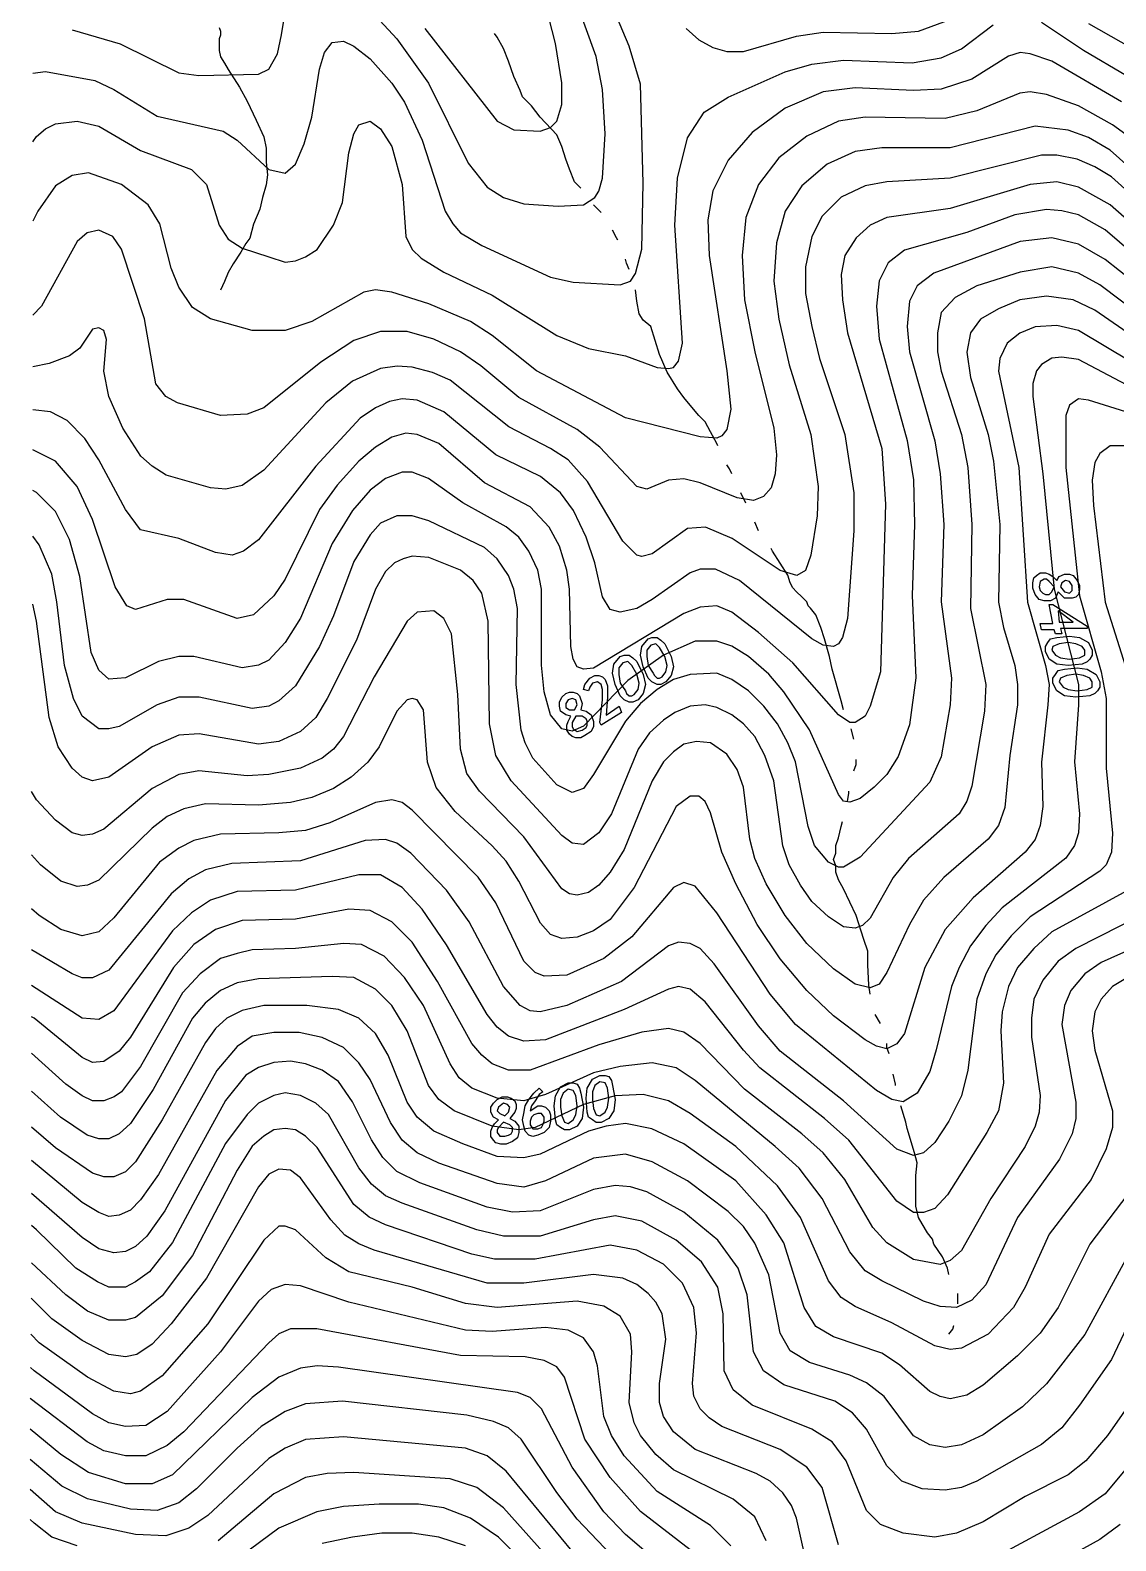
# Model space of a CAD drawing. Extents: x -4.4 to 64.9, y -5.9 to 77.3.
# Drawn here: x 0.02 to 4.53, y 8.96 to 15.24 of the extents above; entities that cross this region are included whole.
import ezdxf

# ---------------------------------------------------------------- set-up
doc = ezdxf.new("R2010")
doc.units = 0
for name, color, linetype in [('7800-8000', 7, 'CONTINUOUS'), ('8000-8200', 7, 'CONTINUOUS'), ('8200-8400', 7, 'CONTINUOUS'), ('8400-8600', 7, 'CONTINUOUS'), ('8600-8800', 7, 'CONTINUOUS'), ('8800-9000', 7, 'CONTINUOUS'), ('9000-9200', 7, 'CONTINUOUS'), ('Elevations', 7, 'CONTINUOUS'), ('roads', 7, 'CONTINUOUS'), ('topo', 7, 'CONTINUOUS'), ('water', 7, 'CONTINUOUS')]:
    doc.layers.add(name, color=color, linetype=linetype)

msp = doc.modelspace()

# ---------------------------------------------------------------- linework, layer by layer
at = {"layer": '7800-8000', "color": 2}
for points in [[(1.655655, 15.247798), (1.956184, 14.862908), (2.024735, 14.826007), (2.135455, 14.820741), (2.177635, 14.836564), (2.203988, 14.862916), (2.225075, 14.931464), (2.225075, 15.021095), (2.198722, 15.184546), (2.056363, 15.743415)], [(0.026409, 15.061983), (0.07918, 15.068201), (0.284809, 15.031302), (0.363887, 14.994382), (0.543158, 14.88367), (0.81737, 14.8204), (0.875369, 14.783491), (1.007179, 14.662222), (1.07572, 14.6464), (1.117899, 14.683309), (1.154809, 14.767669), (1.18644, 14.878389), (1.218079, 15.07875), (1.239166, 15.14728), (1.270797, 15.189467), (1.318247, 15.194733), (1.360427, 15.173645), (1.428965, 15.120925), (1.518595, 15.020745), (1.571326, 14.941656), (1.645137, 14.783486), (1.740046, 14.488226), (1.771677, 14.435506), (1.803316, 14.398596), (1.892946, 14.345875), (2.177656, 14.214055), (2.272565, 14.192967), (2.467645, 14.18241), (2.509867, 14.198232), (2.530928, 14.229863), (2.55728, 14.330043), (2.562546, 14.604212), (2.551989, 15.015462), (2.504589, 15.173632), (2.309458, 15.637603)], [(0.1899, 15.241834), (0.39025, 15.183845), (0.632781, 15.062573), (0.71714, 15.052043), (0.964991, 15.057308), (1.007171, 15.078395), (1.044081, 15.141665), (1.059903, 15.220754), (1.096804, 15.452744)], [(1.45006, 15.299841), (1.53969, 15.20493), (1.6715, 15.020391), (1.834952, 14.68823), (1.914031, 14.588051), (1.982571, 14.545871), (2.066931, 14.519519), (2.20929, 14.508988), (2.314742, 14.514253), (2.362193, 14.545884), (2.378015, 14.572263), (2.393837, 14.624984), (2.404367, 14.809523), (2.393837, 14.994054), (2.367458, 15.131143), (2.235648, 15.494945)], [(0.026422, 14.776945), (0.04227, 14.799144), (0.079182, 14.830772), (0.121362, 14.851859), (0.210992, 14.862416), (0.30062, 14.841329), (0.47461, 14.741147), (0.685562, 14.662058), (0.748822, 14.598788), (0.80155, 14.430079), (0.838462, 14.372077), (0.896451, 14.335168), (1.007182, 14.298258), (1.075722, 14.277171), (1.117902, 14.282436), (1.160082, 14.298258), (1.207532, 14.329897), (1.27607, 14.430079), (1.312982, 14.524977), (1.339335, 14.730609), (1.360422, 14.809687), (1.381509, 14.846597), (1.428957, 14.862419), (1.471139, 14.830777), (1.518587, 14.756969), (1.560767, 14.598788), (1.576589, 14.382618), (1.602942, 14.329897), (1.639854, 14.292988), (1.734752, 14.234999), (1.935113, 14.140088), (2.204003, 13.971368), (2.335814, 13.918647), (2.488764, 13.887008), (2.620574, 13.839558), (2.668022, 13.834293), (2.689109, 13.839558), (2.710196, 13.865911), (2.726018, 13.939729), (2.694377, 14.430071), (2.704934, 14.625151), (2.747114, 14.79387), (2.815651, 14.89932), (2.915833, 14.962579), (3.153093, 15.068029), (3.263813, 15.099671), (3.395623, 15.115493), (3.680333, 15.104936), (3.801603, 15.126023), (3.885962, 15.162932), (4.017772, 15.263112)], [(2.741827, 15.247451), (2.794548, 15.200001), (2.852547, 15.16837), (2.910536, 15.152548), (2.979087, 15.152548), (3.200527, 15.215817), (3.311248, 15.231639), (3.595958, 15.226374), (3.706686, 15.236905), (3.838496, 15.284366)], [(4.218123, 15.273655), (4.392113, 15.157654), (4.571424, 15.052204)], [(4.413237, 15.268559), (4.682128, 15.115659)]]:
    msp.add_lwpolyline(points, dxfattribs=at)
at = {"layer": '8000-8200', "color": 2}
for points in [[(4.613564, 14.773458), (4.513385, 14.847269), (4.371026, 14.926361), (4.239215, 14.973808), (4.170675, 14.984365), (4.128495, 14.9791), (3.949185, 14.905281), (3.817374, 14.87365), (3.485216, 14.878915), (3.374496, 14.863093), (3.242686, 14.799824), (3.126685, 14.710193), (3.042325, 14.599473), (2.989604, 14.462395), (2.973782, 14.304214), (2.984339, 14.119686), (3.026516, 13.903505), (3.105598, 13.587164), (3.116154, 13.476444), (3.110889, 13.397355), (3.095067, 13.339366), (3.063428, 13.302454), (3.021259, 13.286632), (2.952708, 13.297189), (2.799808, 13.360451), (2.731268, 13.376273), (2.667998, 13.371007), (2.578368, 13.334098), (2.536188, 13.344655), (2.383288, 13.508096), (2.28839, 13.581915), (2.045809, 13.713725), (1.887639, 13.845535), (1.803279, 13.903526), (1.692548, 13.956255), (1.581828, 13.987897), (1.471108, 13.987897), (1.360387, 13.950985), (1.223309, 13.861357), (0.98605, 13.671545), (0.917499, 13.645166), (0.806779, 13.639901), (0.627518, 13.69263), (0.580068, 13.718982), (0.537888, 13.771714), (0.490437, 14.040602), (0.395529, 14.330582), (0.358619, 14.383314), (0.300578, 14.409666), (0.253127, 14.399136), (0.210947, 14.362224), (0.063318, 14.093325), (0.026477, 14.056485)], [(4.787845, 14.488277), (4.503135, 14.741356), (4.413504, 14.794077), (4.329145, 14.825716), (4.192064, 14.841538), (3.838766, 14.75191), (3.554045, 14.75191), (3.443325, 14.736088), (3.327334, 14.683359), (3.221885, 14.593729), (3.153344, 14.488279), (3.116435, 14.356469), (3.105905, 14.198299), (3.126992, 14.040117), (3.169172, 13.850308), (3.258802, 13.56033), (3.290433, 13.344157), (3.285168, 13.222888), (3.258815, 13.05945), (3.237728, 12.996177), (3.200819, 12.97509), (3.132278, 12.996177), (2.931928, 13.127988), (2.821208, 13.175438), (2.747389, 13.170173), (2.599759, 13.064723), (2.557579, 13.054193), (2.536492, 13.059458), (2.478501, 13.117447), (2.330871, 13.365258), (2.251742, 13.454886), (2.177921, 13.502336), (2.003931, 13.591966), (1.761401, 13.787057), (1.687592, 13.818688), (1.60323, 13.839775), (1.53996, 13.84504), (1.471422, 13.834483), (1.355421, 13.781762), (1.244701, 13.692132), (0.986351, 13.412692), (0.896721, 13.349423), (0.828181, 13.333601), (0.764911, 13.338866), (0.580372, 13.391595), (0.52237, 13.428496), (0.474922, 13.470687), (0.401111, 13.586675), (0.343072, 13.718485), (0.321985, 13.823934), (0.332516, 13.955744), (0.321985, 13.992646), (0.300898, 14.003203), (0.274519, 13.997938), (0.221798, 13.918848), (0.179618, 13.88722), (0.095258, 13.855579), (0.02679, 13.8419)], [(4.771843, 14.393683), (4.508223, 14.630943), (4.439682, 14.673123), (4.365864, 14.704761), (4.281504, 14.720583), (4.218234, 14.720583), (3.838573, 14.625683), (3.574953, 14.609861), (3.485325, 14.594039), (3.385143, 14.54658), (3.306054, 14.467499), (3.263874, 14.383139), (3.237522, 14.2566), (3.237522, 14.145879), (3.263874, 14.008788), (3.295513, 13.876978), (3.400963, 13.560629), (3.437864, 13.318099), (3.437864, 13.159928), (3.411512, 12.796129), (3.390424, 12.717039), (3.374629, 12.690687), (3.353541, 12.68013), (3.311361, 12.685395), (3.263903, 12.711748), (2.963373, 12.954278), (2.863202, 13.001728), (2.799932, 13.001728), (2.757753, 12.985906), (2.599574, 12.875189), (2.536312, 12.838277), (2.467761, 12.822455), (2.425581, 12.832985), (2.393953, 12.885714), (2.362322, 13.028065), (2.325413, 13.133515), (2.272684, 13.244235), (2.219913, 13.318054), (2.135564, 13.386594), (1.951022, 13.476224), (1.734852, 13.655495), (1.624132, 13.702943), (1.560862, 13.708208), (1.508133, 13.697651), (1.450142, 13.671299), (1.386872, 13.629119), (1.202333, 13.428769), (0.965073, 13.122968), (0.901804, 13.075507), (0.854353, 13.059685), (0.785813, 13.070216), (0.632913, 13.128215), (0.474732, 13.165125), (0.411462, 13.249474), (0.300702, 13.455105), (0.242703, 13.544735), (0.168892, 13.618546), (0.100344, 13.655456), (0.026464, 13.662494)], [(4.72435, 14.319909), (4.502899, 14.514989), (4.371089, 14.5888), (4.281459, 14.609887), (4.170739, 14.599357), (3.83853, 14.499177), (3.57491, 14.462276), (3.50637, 14.430637), (3.448368, 14.377916), (3.40092, 14.304098), (3.385098, 14.225006), (3.390363, 14.119567), (3.411451, 13.982475), (3.553812, 13.502688), (3.569634, 13.270696), (3.548521, 12.574736), (3.506351, 12.432377), (3.485264, 12.390197), (3.443084, 12.363844), (3.421997, 12.363844), (3.374547, 12.395475), (3.184734, 12.611645), (3.042375, 12.738185), (2.931655, 12.822555), (2.868385, 12.848908), (2.799845, 12.843643), (2.731305, 12.817264), (2.356956, 12.590553), (2.314777, 12.585287), (2.288424, 12.595818), (2.272602, 12.627459), (2.262019, 12.680178), (2.256753, 12.917437), (2.246249, 12.996529), (2.214568, 13.096698), (2.172388, 13.17579), (2.09331, 13.26015), (1.9035, 13.360329), (1.713688, 13.52377), (1.624058, 13.560679), (1.57661, 13.565944), (1.518608, 13.550122), (1.450068, 13.507942), (1.38153, 13.449954), (1.291889, 13.349775), (1.218079, 13.249593), (1.07572, 12.959615), (1.028269, 12.891074), (0.943909, 12.811982), (0.875369, 12.79616), (0.653929, 12.87525), (0.585388, 12.87525), (0.453578, 12.83307), (0.416669, 12.848892), (0.369168, 12.927971), (0.27427, 13.20741), (0.211, 13.344501), (0.12137, 13.449951), (0.026459, 13.497401), (0.026459, 13.497401)]]:
    msp.add_lwpolyline(points, dxfattribs=at)
at = {"layer": '8200-8400', "color": 2}
for points in [[(4.661125, 14.146014), (4.481868, 14.288365), (4.371147, 14.351635), (4.260427, 14.377988), (4.128617, 14.362166), (3.770046, 14.230358), (3.701508, 14.177627), (3.669867, 14.114357), (3.659336, 14.008907), (3.669867, 13.903458), (3.775316, 13.534388), (3.796404, 13.397307), (3.812226, 13.186408), (3.801669, 12.864788), (3.843849, 12.548436), (3.838583, 12.437716), (3.801674, 12.221546), (3.754224, 12.116097), (3.464243, 11.805026), (3.395695, 11.762846), (3.374607, 11.762846), (3.332428, 11.783933), (3.274436, 11.852474), (3.248084, 11.931563), (3.195355, 12.200454), (3.163724, 12.279543), (3.121544, 12.358635), (3.063545, 12.432443), (3.000275, 12.495715), (2.931735, 12.543163), (2.868465, 12.569516), (2.757745, 12.56425), (2.689204, 12.543163), (2.620656, 12.500983), (2.552116, 12.442984), (2.488846, 12.369163), (2.357036, 12.147725), (2.314853, 12.089723), (2.267406, 12.073927), (2.204093, 12.105556), (2.103914, 12.216276), (2.072286, 12.279546), (2.056464, 12.332277), (2.035377, 12.522076), (2.040642, 12.838428), (2.02482, 12.917517), (2.003732, 12.975516), (1.956282, 13.044056), (1.903561, 13.091507), (1.671572, 13.202227), (1.603032, 13.223314), (1.539762, 13.223314), (1.471213, 13.191683), (1.429031, 13.144225), (1.360493, 13.033505), (1.276131, 12.806794), (1.218142, 12.680254), (1.117963, 12.516805), (1.049423, 12.453533), (1.007243, 12.432446), (0.938702, 12.421889), (0.717251, 12.469339), (0.632892, 12.469339), (0.543262, 12.437708), (0.385051, 12.348067), (0.342871, 12.337537), (0.300692, 12.337537), (0.232143, 12.390255), (0.195242, 12.464077), (0.158332, 12.601157), (0.126691, 12.864785), (0.105604, 12.980776), (0.052875, 13.102037), (0.026549, 13.138238)], [(4.634776, 14.051082), (4.460786, 14.182892), (4.371155, 14.230353), (4.260435, 14.256705), (4.128614, 14.235618), (3.949314, 14.177616), (3.859684, 14.130166), (3.801685, 14.066896), (3.785863, 13.982536), (3.785863, 13.903447), (3.801685, 13.824366), (3.886044, 13.560737), (3.912397, 13.423657), (3.928219, 13.186397), (3.922954, 12.838417), (3.986224, 12.522068), (3.980958, 12.411348), (3.928227, 12.100267), (3.90714, 12.037007), (3.875511, 11.984276), (3.664609, 11.799748), (3.601339, 11.720658), (3.506441, 11.551936), (3.4748, 11.520308), (3.443161, 11.509751), (3.395711, 11.515016), (3.332441, 11.557196), (3.2639, 11.620476), (3.21645, 11.689017), (3.169, 11.773366), (3.142647, 11.852455), (3.105738, 12.121356), (3.068828, 12.226806), (3.026649, 12.305887), (2.979198, 12.358616), (2.931748, 12.395515), (2.868478, 12.427157), (2.821028, 12.437687), (2.757758, 12.432422), (2.694488, 12.406069), (2.647027, 12.374438), (2.589038, 12.32171), (2.541577, 12.253169), (2.430857, 11.984268), (2.378139, 11.905189), (2.314867, 11.857728), (2.267419, 11.862994), (2.225199, 11.894635), (2.014297, 12.121343), (1.951027, 12.226793), (1.924675, 12.358603), (1.919383, 12.785675), (1.893031, 12.901663), (1.856132, 12.954394), (1.8034, 12.996574), (1.67159, 13.049303), (1.60305, 13.054568), (1.566141, 13.044011), (1.529231, 13.028189), (1.49233, 12.991291), (1.45015, 12.917469), (1.371061, 12.70657), (1.249792, 12.46404), (1.202341, 12.38495), (1.139071, 12.326962), (1.049441, 12.284782), (0.965081, 12.274225), (0.717281, 12.316405), (0.632921, 12.311139), (0.522201, 12.263692), (0.34289, 12.137149), (0.27435, 12.121327), (0.23217, 12.137149), (0.18999, 12.174061), (0.131991, 12.263692), (0.095081, 12.384961), (0.04236, 12.785662), (0.026512, 12.85534)], [(4.613638, 13.956123), (4.439648, 14.077392), (4.350018, 14.119574), (4.239298, 14.135397), (4.128567, 14.119574), (4.038897, 14.082662), (3.965086, 14.040483), (3.922906, 13.982483), (3.907084, 13.903394), (3.922906, 13.797952), (3.996717, 13.560692), (4.017804, 13.449972), (4.044157, 13.186344), (4.038892, 12.864732), (4.059979, 12.759283), (4.107479, 12.601104), (4.11801, 12.522012), (4.11801, 12.437653), (4.086331, 12.226764), (4.065244, 12.010594), (4.038865, 11.936773), (3.996685, 11.878784), (3.812154, 11.720603), (3.727794, 11.625705), (3.669795, 11.525523), (3.574894, 11.325172), (3.543255, 11.277725), (3.506357, 11.261903), (3.443076, 11.277725), (3.353446, 11.340984), (3.242726, 11.446434), (3.153096, 11.562432), (3.074006, 11.694242), (3.026556, 11.799695), (3.005469, 11.878784), (2.979116, 12.094954), (2.952764, 12.168765), (2.910584, 12.232034), (2.842044, 12.279482), (2.784044, 12.284747), (2.731313, 12.274217), (2.689133, 12.242575), (2.646953, 12.200395), (2.599505, 12.121317), (2.483515, 11.836596), (2.425513, 11.741695), (2.378065, 11.688966), (2.335885, 11.657336), (2.288435, 11.646779), (2.256753, 11.652044), (2.225125, 11.673131), (2.066944, 11.889301), (1.882405, 12.079113), (1.829684, 12.152921), (1.803332, 12.253103), (1.792775, 12.479811), (1.766422, 12.732893), (1.734791, 12.796163), (1.692611, 12.827791), (1.624061, 12.822526), (1.581891, 12.785614), (1.444803, 12.553635), (1.318263, 12.305824), (1.276081, 12.253106), (1.228633, 12.216194), (1.139003, 12.174014), (1.007192, 12.147661), (0.917562, 12.142396), (0.717201, 12.163483), (0.632852, 12.147661), (0.522121, 12.08967), (0.321731, 11.92095), (0.274273, 11.899863), (0.232093, 11.894598), (0.18991, 11.905128), (0.121373, 11.957857), (0.042291, 12.042209), (0.021231, 12.077319)], [(4.592564, 13.860807), (4.371124, 13.992606), (4.281483, 14.013694), (4.191852, 14.008428), (4.128583, 13.982076), (4.075814, 13.939896), (4.044183, 13.876626), (4.038918, 13.823895), (4.123317, 13.423196), (4.160229, 12.864317), (4.234038, 12.600686), (4.24986, 12.521605), (4.244594, 12.437245), (4.218242, 12.199975), (4.223507, 12.015446), (4.21295, 11.936365), (4.191863, 11.878366), (4.149643, 11.825645), (3.933474, 11.635835), (3.817483, 11.504015), (3.733123, 11.345847), (3.648763, 11.071675), (3.617125, 11.029495), (3.574945, 11.008408), (3.532762, 11.018965), (3.485314, 11.045317), (3.353504, 11.145496), (3.242784, 11.250946), (3.132064, 11.382756), (3.037153, 11.525105), (2.947525, 11.693827), (2.889523, 11.825645), (2.842073, 11.989086), (2.820985, 12.036536), (2.794633, 12.057624), (2.757721, 12.057624), (2.699721, 12.015444), (2.525731, 11.678002), (2.42556, 11.546195), (2.357023, 11.498744), (2.288472, 11.472392), (2.225162, 11.467127), (2.177712, 11.482949), (2.135532, 11.530399), (2.045902, 11.704389), (1.99317, 11.788749), (1.935181, 11.852019), (1.782271, 11.99437), (1.703192, 12.094549), (1.66628, 12.199999), (1.650458, 12.416168), (1.624106, 12.458348), (1.603018, 12.463614), (1.581931, 12.458348), (1.539751, 12.410898), (1.465943, 12.263268), (1.418482, 12.199999), (1.349942, 12.136729), (1.276131, 12.089278), (1.186503, 12.052369), (1.096873, 12.031282), (0.965052, 12.020751), (0.743612, 12.026017), (0.653982, 12.004929), (0.585441, 11.97329), (0.522172, 11.92584), (0.300681, 11.70967), (0.253233, 11.688583), (0.211053, 11.683318), (0.142513, 11.704405), (0.058153, 11.772945), (0.021281, 11.814075)]]:
    msp.add_lwpolyline(points, dxfattribs=at)
at = {"layer": '8400-8600', "color": 2}
for points in [[(4.634733, 13.63444), (4.413293, 13.70298), (4.371113, 13.708245), (4.334204, 13.681866), (4.318381, 13.639686), (4.318381, 13.423517), (4.376373, 12.891008), (4.466011, 12.574657), (4.487098, 12.463936), (4.487098, 12.173948), (4.513477, 11.905057), (4.508212, 11.825968), (4.487125, 11.773247), (4.460746, 11.746868), (4.170765, 11.557058), (4.091636, 11.47798), (4.028366, 11.398888), (3.986184, 11.319799), (3.949274, 11.21436), (3.912376, 10.9191), (3.885997, 10.813648), (3.833279, 10.708198), (3.775277, 10.618568), (3.727826, 10.576388), (3.685646, 10.565831), (3.617106, 10.59221), (3.395668, 10.792558), (3.132037, 10.99819), (3.042407, 11.103639), (2.857868, 11.361989), (2.799877, 11.425248), (2.757697, 11.446336), (2.710247, 11.451627), (2.668067, 11.435805), (2.472987, 11.288176), (2.246268, 11.188004), (2.135498, 11.161625), (2.093328, 11.166891), (2.051146, 11.187978), (1.982597, 11.26707), (1.840246, 11.535969), (1.745338, 11.667768), (1.597716, 11.820679), (1.539717, 11.862859), (1.492266, 11.878681), (1.407907, 11.873415), (1.139008, 11.789056), (0.854298, 11.778525), (0.743578, 11.752173), (0.675037, 11.715263), (0.601218, 11.651994), (0.342826, 11.335652), (0.274286, 11.304014), (0.232106, 11.304014), (0.189926, 11.319836), (0.021278, 11.419046)], [(4.924674, 13.513144), (4.502873, 13.513144), (4.460693, 13.481516), (4.439606, 13.444604), (4.429075, 13.370796), (4.43434, 13.265343), (4.481791, 12.864635), (4.581973, 12.548286)], [(4.587233, 11.673065), (4.260342, 11.493794), (4.186534, 11.425254), (4.117983, 11.346175), (4.081034, 11.267086), (4.054682, 11.161633), (4.049417, 11.082544), (4.059947, 10.866374), (4.03886, 10.750384), (3.991409, 10.660756), (3.827968, 10.402404), (3.77524, 10.344404), (3.727789, 10.328582), (3.685609, 10.328582), (3.617069, 10.376033), (3.416719, 10.629112), (3.316539, 10.718742), (3.047638, 10.929641), (2.979098, 11.003463), (2.82093, 11.203813), (2.757657, 11.256531), (2.71021, 11.267088), (2.66803, 11.256531), (2.483488, 11.172182), (2.156558, 11.045643), (2.066918, 11.040377), (2.003648, 11.061465), (1.956197, 11.098364), (1.914017, 11.151095), (1.745298, 11.441076), (1.645129, 11.588705), (1.56077, 11.678336), (1.471139, 11.731064), (1.381499, 11.731064), (1.117878, 11.667795), (0.875348, 11.662529), (0.764628, 11.62562), (0.685539, 11.572899), (0.606449, 11.49908), (0.363919, 11.16692), (0.300609, 11.13001), (0.232069, 11.135276), (0.021069, 11.271986)], [(4.734891, 11.615272), (4.36054, 11.425463), (4.286732, 11.372734), (4.22346, 11.293642), (4.18655, 11.214563), (4.17602, 11.135474), (4.17602, 11.056393), (4.212919, 10.813852), (4.207653, 10.745314), (4.191831, 10.687312), (4.149601, 10.602952), (4.00725, 10.386783), (3.885981, 10.170613), (3.83853, 10.128433), (3.796351, 10.112637), (3.68563, 10.133724), (3.5749, 10.202265), (3.516911, 10.265535), (3.40091, 10.465882), (3.311279, 10.576603), (3.221652, 10.655694), (2.984392, 10.840233), (2.799861, 11.030043), (2.73131, 11.077483), (2.66804, 11.093305), (2.55732, 11.077483), (2.37806, 11.024764), (2.093302, 10.919315), (2.003672, 10.919315), (1.935131, 10.945694), (1.892951, 10.982595), (1.850771, 11.030053), (1.70841, 11.288403), (1.60296, 11.451844), (1.518611, 11.536204), (1.42897, 11.583654), (1.33934, 11.58892), (1.117899, 11.54674), (0.896462, 11.541474), (0.785731, 11.504573), (0.696101, 11.441303), (0.611741, 11.346395), (0.43248, 11.056414), (0.38498, 10.998415), (0.32171, 10.956235), (0.27426, 10.950969), (0.23208, 10.972057), (0.031729, 11.135506), (0.02112, 11.140956)], [(4.771848, 11.504435), (4.466051, 11.367347), (4.39751, 11.319897), (4.339508, 11.251356), (4.313156, 11.188086), (4.302626, 11.108997), (4.360614, 10.787378), (4.360614, 10.718837), (4.344819, 10.655567), (4.29209, 10.550118), (4.118097, 10.307587), (3.986247, 10.028148), (3.928248, 9.964878), (3.864978, 9.933247), (3.796438, 9.938512), (3.727898, 9.9596), (3.5539, 10.043959), (3.485359, 10.086139), (3.42209, 10.165228), (3.306099, 10.386669), (3.211188, 10.513208), (3.111019, 10.602839), (2.778848, 10.877008), (2.699769, 10.929729), (2.59959, 10.950816), (2.467777, 10.934994), (2.35706, 10.908641), (2.156659, 10.819011), (2.067029, 10.792659), (1.956308, 10.803189), (1.850859, 10.845369), (1.79813, 10.887549), (1.761229, 10.945548), (1.650508, 11.188078), (1.571419, 11.30408), (1.487059, 11.39371), (1.392159, 11.441158), (1.31834, 11.446423), (1.117989, 11.425336), (0.938718, 11.42007), (0.875459, 11.404248), (0.806908, 11.383161), (0.722548, 11.319891), (0.648738, 11.240802), (0.474748, 10.935002), (0.395658, 10.829552), (0.364027, 10.808465), (0.3218, 10.792643), (0.27435, 10.792643), (0.23217, 10.81373), (0.163629, 10.86118), (0.021178, 10.990691)]]:
    msp.add_lwpolyline(points, dxfattribs=at)
at = {"layer": '8600-8800', "color": 2}
for points in [[(4.603068, 10.439395), (4.418529, 10.196865), (4.286719, 9.933244), (4.212897, 9.827795), (4.117997, 9.732886), (3.975598, 9.611625), (3.907058, 9.569445), (3.838517, 9.553623), (3.796337, 9.56418), (3.754158, 9.585267), (3.627618, 9.695987), (3.553799, 9.743438), (3.353449, 9.811978), (3.279638, 9.854158), (3.232177, 9.933247), (3.147828, 10.202138), (3.074009, 10.318136), (2.947469, 10.460488), (2.731297, 10.613398), (2.599489, 10.676657), (2.488769, 10.697745), (2.409677, 10.687214), (2.335869, 10.666127), (2.135468, 10.571218), (2.066928, 10.555396), (1.956208, 10.560661), (1.813849, 10.613393), (1.692588, 10.666111), (1.624037, 10.724113), (1.581857, 10.787372), (1.502778, 10.982463), (1.450047, 11.072093), (1.381509, 11.135363), (1.297149, 11.172272), (1.165337, 11.188094), (0.986079, 11.188094), (0.896449, 11.167007), (0.833168, 11.135379), (0.785718, 11.093199), (0.743538, 11.0352), (0.564277, 10.713577), (0.453557, 10.539587), (0.411377, 10.497407), (0.363927, 10.47632), (0.321699, 10.47632), (0.274249, 10.492142), (0.121349, 10.597595), (0.021228, 10.682473)], [(4.582023, 10.159233), (4.397484, 9.821802), (4.239313, 9.616173), (4.139095, 9.521272), (3.975643, 9.405271), (3.886013, 9.363091), (3.817475, 9.352561), (3.754202, 9.363091), (3.685662, 9.400003), (3.564393, 9.563452), (3.490585, 9.621444), (3.422045, 9.653082), (3.253322, 9.705803), (3.174233, 9.753251), (3.132053, 9.827072), (3.084603, 10.069603), (3.026604, 10.201413), (2.979153, 10.269953), (2.915883, 10.333223), (2.747164, 10.459763), (2.599534, 10.538852), (2.488814, 10.570483), (2.357004, 10.554661), (2.156603, 10.459752), (2.066973, 10.433399), (1.956253, 10.449222), (1.713723, 10.533581), (1.624092, 10.575761), (1.560823, 10.628482), (1.513364, 10.702293), (1.429012, 10.881561), (1.381554, 10.950102), (1.318284, 11.013371), (1.228654, 11.055551), (1.133753, 11.076639), (1.028304, 11.076639), (0.938673, 11.060817), (0.875404, 11.018637), (0.791044, 10.918457), (0.548513, 10.486118), (0.474695, 10.380676), (0.432515, 10.338488), (0.385025, 10.317401), (0.342845, 10.312136), (0.300662, 10.327958), (0.232114, 10.370138), (0.021143, 10.545027)], [(4.624126, 9.960682), (4.508138, 9.718151), (4.376328, 9.528342), (4.302506, 9.433441), (4.218147, 9.36489), (3.949256, 9.21199), (3.885986, 9.185638), (3.817406, 9.175107), (3.722497, 9.180373), (3.638138, 9.212001), (3.574868, 9.275281), (3.490508, 9.428171), (3.432517, 9.496722), (3.358695, 9.544172), (3.147796, 9.612712), (3.063436, 9.670712), (3.021256, 9.749801), (2.994904, 9.98705), (2.957995, 10.097781), (2.873645, 10.213772), (2.731284, 10.329773), (2.578384, 10.414122), (2.509846, 10.435209), (2.446576, 10.440474), (2.356946, 10.424652), (2.135495, 10.335022), (2.019504, 10.329757), (1.914055, 10.350844), (1.634575, 10.451013), (1.539664, 10.498474), (1.481665, 10.556462), (1.434214, 10.630284), (1.355135, 10.788454), (1.297136, 10.872814), (1.228596, 10.920265), (1.160056, 10.946644), (1.096775, 10.957174), (1.028235, 10.951909), (0.964976, 10.930821), (0.912244, 10.899191), (0.827884, 10.793741), (0.574805, 10.33503), (0.500994, 10.22958), (0.453544, 10.1874), (0.411364, 10.166313), (0.363914, 10.161048), (0.300644, 10.17687), (0.232096, 10.224328), (0.021135, 10.40765), (0.021135, 10.40765)], [(4.61359, 9.5758), (4.492321, 9.40181), (4.402691, 9.296361), (4.32888, 9.238361), (4.149612, 9.148731), (3.975622, 9.043281), (3.864902, 8.995831), (3.775271, 8.980009), (3.643461, 8.995831), (3.54856, 9.03274), (3.490561, 9.090732), (3.406201, 9.296361), (3.348199, 9.37545), (3.26384, 9.428171), (3.015991, 9.52835), (2.93691, 9.59162), (2.900001, 9.670701), (2.894735, 9.907971), (2.873648, 10.018692), (2.805108, 10.124141), (2.699658, 10.213761), (2.557299, 10.29285), (2.446579, 10.313937), (2.356949, 10.298115), (2.135498, 10.229564), (1.982597, 10.229564), (1.871877, 10.255943), (1.560809, 10.366664), (1.492269, 10.398292), (1.43427, 10.445742), (1.381538, 10.514293), (1.255009, 10.735734), (1.202238, 10.783184), (1.138968, 10.814823), (1.075698, 10.825353), (1.028248, 10.814823), (0.964978, 10.783184), (0.917528, 10.735734), (0.82789, 10.614462), (0.606449, 10.203212), (0.511549, 10.081953), (0.453549, 10.039774), (0.411369, 10.018686), (0.342829, 10.018686), (0.295379, 10.039774), (0.205738, 10.097762), (0.042299, 10.255943), (0.021159, 10.274491), (0.021159, 10.274491)]]:
    msp.add_lwpolyline(points, dxfattribs=at)
at = {"layer": '8800-9000', "color": 2}
for points in [[(3.253333, 8.81648), (3.200604, 9.059011), (3.179517, 9.111742), (3.142608, 9.16446), (3.089887, 9.211921), (3.031887, 9.243552), (2.778816, 9.343732), (2.689178, 9.417542), (2.647006, 9.480812), (2.631184, 9.538811), (2.631184, 9.617893), (2.657536, 9.802432), (2.641714, 9.907881), (2.615362, 9.955332), (2.583731, 9.992241), (2.536272, 10.029143), (2.478281, 10.055522), (2.357012, 10.071344), (2.067021, 10.034442), (1.914121, 10.034442), (1.444832, 10.171523), (1.381562, 10.197875), (1.323571, 10.234785), (1.265571, 10.298055), (1.139032, 10.472045), (1.096852, 10.503675), (1.049401, 10.508941), (1.007222, 10.487853), (0.965042, 10.435133), (0.748872, 10.055511), (0.601242, 9.865702), (0.52215, 9.781352), (0.458881, 9.739173), (0.41143, 9.728616), (0.342893, 9.739173), (0.232172, 9.797161), (0.105633, 9.886802), (0.019752, 9.972673), (0.019752, 9.972673)], [(3.074057, 8.964023), (3.026606, 9.064191), (2.936968, 9.138013), (2.689167, 9.259271), (2.615346, 9.322541), (2.552076, 9.401633), (2.525724, 9.454351), (2.504636, 9.538711), (2.515193, 9.749613), (2.509928, 9.823421), (2.467748, 9.897243), (2.399208, 9.939422), (2.288477, 9.96051), (1.956319, 9.934157), (1.824509, 9.949979), (1.603069, 10.01852), (1.339398, 10.081789), (1.244487, 10.139781), (1.117958, 10.255769), (1.075778, 10.271591), (1.049399, 10.271591), (0.986129, 10.2136), (0.75415, 9.865609), (0.564341, 9.649439), (0.474711, 9.58618), (0.432531, 9.575623), (0.36399, 9.58618), (0.25326, 9.644171), (0.052909, 9.78653), (0.01831, 9.822709), (0.01831, 9.822709)], [(2.926393, 8.943158), (2.841993, 9.027517), (2.620553, 9.169876), (2.483464, 9.317498), (2.430743, 9.401858), (2.399105, 9.480947), (2.372752, 9.691846), (2.35693, 9.749838), (2.31475, 9.807837), (2.25148, 9.839468), (2.15658, 9.850025), (1.935139, 9.834203), (1.824419, 9.839468), (1.339348, 9.955467), (1.139, 10.024007), (1.07573, 10.029272), (1.017728, 10.008185), (0.96496, 9.960735), (0.806789, 9.749835), (0.585349, 9.502034), (0.495711, 9.444035), (0.411348, 9.43877), (0.342811, 9.454592), (0.27427, 9.491493), (0.03174, 9.670762), (0.016923, 9.684652), (0.016923, 9.684652)], [(2.757644, 8.927423), (2.552026, 9.085593), (2.425486, 9.227953), (2.320036, 9.386123), (2.235677, 9.644473), (2.204046, 9.686653), (2.151314, 9.713005), (2.072225, 9.728827), (1.803334, 9.734093), (1.207506, 9.844821), (1.096786, 9.844821), (1.049325, 9.823733), (1.007145, 9.786821), (0.653894, 9.417751), (0.585357, 9.359752), (0.495726, 9.317572), (0.411364, 9.317572), (0.321736, 9.338659), (0.253186, 9.375569), (0.015965, 9.55606)], [(4.545124, 9.032656), (4.460764, 8.969386), (4.191874, 8.821767)]]:
    msp.add_lwpolyline(points, dxfattribs=at)
at = {"layer": '9000-9200', "color": 2}
for points in [[(2.631149, 8.69536), (2.288437, 9.053891), (2.204078, 9.164611), (2.056448, 9.386049), (2.003727, 9.433499), (1.940457, 9.459878), (1.829737, 9.486231), (1.312987, 9.54423), (1.160087, 9.533673), (1.075728, 9.502042), (0.975548, 9.438773), (0.875377, 9.349132), (0.706658, 9.180423), (0.632849, 9.122423), (0.543209, 9.090782), (0.432488, 9.096047), (0.253228, 9.138227), (0.147778, 9.190956), (0.015878, 9.302557), (0.015878, 9.302557)], [(2.267297, 8.921972), (1.993128, 9.254141), (1.914049, 9.317403), (1.824419, 9.349042), (1.318218, 9.396492), (1.160037, 9.385962), (1.075677, 9.349052), (1.007137, 9.306872), (0.754058, 9.069613), (0.674979, 9.016881), (0.580068, 8.985253), (0.453528, 8.990518), (0.232088, 9.037966), (0.121368, 9.085416), (0.015947, 9.178018), (0.015947, 9.178018)], [(2.425497, 8.60566), (1.982605, 9.101262), (1.871885, 9.185622), (1.761165, 9.222531), (1.360417, 9.248884), (1.249686, 9.243619), (1.160056, 9.227796), (1.028245, 9.159246), (0.796256, 8.964176)], [(2.093087, 8.848185), (1.961277, 8.979996), (1.845287, 9.059077), (1.734559, 9.101257), (1.629069, 9.117079), (1.465618, 9.117079), (1.317999, 9.106548), (1.207278, 9.085461), (1.049097, 9.016913), (0.764387, 8.806021)], [(0.211016, 8.943089), (0.105567, 8.979998), (0.031756, 9.037987), (0.015854, 9.053439), (0.015854, 9.053439)]]:
    msp.add_lwpolyline(points, dxfattribs=at)
at = {"layer": 'Elevations', "color": 1}
for points in [[(4.265608, 12.970215), (4.28143, 12.95434), (4.291987, 12.970215), (4.313074, 12.980798), (4.334162, 12.980798), (4.349984, 12.975507), (4.365806, 12.95434), (4.376363, 12.933173), (4.376363, 12.917298), (4.371097, 12.896132), (4.360541, 12.885548), (4.344718, 12.880257), (4.328896, 12.880257), (4.313074, 12.880257), (4.286722, 12.906715), (4.276165, 12.880257), (4.255078, 12.869673), (4.228725, 12.869673), (4.207638, 12.874965), (4.191816, 12.896132), (4.181259, 12.92259), (4.181259, 12.943757), (4.186524, 12.964923), (4.197081, 12.975507), (4.212903, 12.98609), (4.23399, 12.98609), (4.249812, 12.980798)], [(4.223428, 12.901661), (4.233959, 12.89637), (4.249781, 12.89637), (4.260338, 12.906953), (4.270868, 12.92812), (4.249781, 12.949286), (4.239224, 12.95987), (4.228693, 12.95987), (4.212871, 12.949286), (4.207606, 12.92812), (4.212871, 12.912245)], [(4.313058, 12.906927), (4.334145, 12.901635), (4.344676, 12.912218), (4.344676, 12.933385), (4.334145, 12.94926), (4.318323, 12.954552), (4.302501, 12.943968), (4.297236, 12.928093)], [(4.265608, 12.854195), (4.407959, 12.764581), (4.407959, 12.753998), (4.297239, 12.753998), (4.302504, 12.732831), (4.276152, 12.732831), (4.270886, 12.748706), (4.218158, 12.748706), (4.212892, 12.775164), (4.265621, 12.775164), (4.249799, 12.854222)], [(4.286698, 12.827843), (4.291963, 12.780403), (4.349962, 12.780403)], [(2.652197, 12.690762), (2.67855, 12.638031), (2.689106, 12.595856), (2.67855, 12.558947), (2.657462, 12.532488), (2.636375, 12.521905), (2.620553, 12.521905), (2.599466, 12.532488), (2.583643, 12.548363), (2.562556, 12.59583), (2.551999, 12.643269), (2.557265, 12.680179), (2.583617, 12.711823), (2.599439, 12.717115), (2.620526, 12.717115), (2.636348, 12.706531)], [(2.610017, 12.558947), (2.620548, 12.548363), (2.631104, 12.548363), (2.641635, 12.553655), (2.657457, 12.574822), (2.662722, 12.60128), (2.652192, 12.638189), (2.631104, 12.675099), (2.615282, 12.690974), (2.594195, 12.685682), (2.578373, 12.664515), (2.578373, 12.638057), (2.583638, 12.601148), (2.604726, 12.56953)], [(4.413237, 12.696027), (4.429059, 12.664383), (4.429059, 12.643216), (4.418529, 12.627341), (4.407972, 12.616758), (4.386885, 12.606175), (4.328892, 12.600883), (4.281443, 12.606175), (4.249803, 12.627341), (4.233981, 12.658986), (4.233981, 12.680152), (4.244538, 12.696027), (4.255069, 12.711902), (4.281448, 12.717194), (4.334168, 12.722486), (4.376349, 12.717194)], [(4.297239, 12.632765), (4.334148, 12.627474), (4.376328, 12.632765), (4.397415, 12.643349), (4.397415, 12.664515), (4.386858, 12.68039), (4.360506, 12.690974), (4.328875, 12.696265), (4.291965, 12.690974), (4.265612, 12.68039), (4.260347, 12.664515), (4.276169, 12.643349)], [(2.536198, 12.616943), (2.562577, 12.564212), (2.573108, 12.522037), (2.562577, 12.485128), (2.54149, 12.45867), (2.520403, 12.448086), (2.504581, 12.448086), (2.483493, 12.45867), (2.467671, 12.474545), (2.446584, 12.522011), (2.436054, 12.569451), (2.441319, 12.60636), (2.467671, 12.638004), (2.483493, 12.643296), (2.504581, 12.643296), (2.520403, 12.632713)], [(2.494019, 12.485128), (2.504575, 12.474545), (2.515106, 12.474545), (2.525663, 12.479836), (2.541485, 12.501003), (2.54675, 12.527461), (2.536193, 12.564371), (2.515106, 12.60128), (2.499284, 12.617155), (2.478196, 12.611863), (2.462374, 12.590697), (2.462374, 12.564238), (2.46764, 12.527329), (2.488727, 12.495685)], [(2.404388, 12.543125), (2.414945, 12.516666), (2.414945, 12.4955), (2.414945, 12.469041), (2.40968, 12.395249), (2.462398, 12.432158), (2.472955, 12.4057), (2.388595, 12.352969), (2.38333, 12.363552), (2.393861, 12.458458), (2.393861, 12.484916), (2.393861, 12.500791), (2.388595, 12.521958), (2.372773, 12.532541), (2.351686, 12.52725), (2.341156, 12.511375), (2.33589, 12.4955), (2.314803, 12.500791), (2.320068, 12.521958), (2.341156, 12.548416), (2.362243, 12.559), (2.378065, 12.559), (2.393861, 12.553708)], [(4.444868, 12.564212), (4.46069, 12.532594), (4.46069, 12.511428), (4.450133, 12.495553), (4.439603, 12.484969), (4.418515, 12.474386), (4.360515, 12.469094), (4.313066, 12.474386), (4.281435, 12.495553), (4.265613, 12.52717), (4.265613, 12.548337), (4.276143, 12.564212), (4.2867, 12.580087), (4.313052, 12.585379), (4.365773, 12.59067), (4.407953, 12.585379)], [(4.328878, 12.50095), (4.365779, 12.495658), (4.407959, 12.50095), (4.429046, 12.511533), (4.429046, 12.5327), (4.418516, 12.548575), (4.392164, 12.559158), (4.360525, 12.56445), (4.323616, 12.559158), (4.297263, 12.548575), (4.291998, 12.5327), (4.30782, 12.511533)], [(2.298939, 12.474571), (2.309495, 12.442953), (2.30423, 12.416495), (2.325318, 12.411203), (2.346405, 12.395328), (2.356935, 12.36887), (2.356935, 12.347703), (2.346405, 12.326537), (2.320026, 12.310662), (2.304204, 12.300078), (2.283117, 12.300078), (2.267294, 12.30537), (2.256764, 12.315953), (2.246207, 12.331828), (2.246207, 12.352995), (2.251472, 12.36887), (2.262029, 12.390037), (2.240942, 12.395328), (2.219855, 12.411203), (2.214589, 12.43237), (2.214589, 12.448245), (2.22512, 12.469412), (2.240942, 12.485287), (2.256764, 12.490578), (2.272586, 12.490578), (2.288408, 12.485287)], [(2.240947, 12.427131), (2.256769, 12.416548), (2.277857, 12.416548), (2.288413, 12.437715), (2.283148, 12.458881), (2.267326, 12.464173), (2.251504, 12.458881), (2.240974, 12.443006)], [(2.272578, 12.33749), (2.2884, 12.326907), (2.309488, 12.332199), (2.32531, 12.342782), (2.330575, 12.353365), (2.330575, 12.36924), (2.32531, 12.379824), (2.309488, 12.390407), (2.283135, 12.390407), (2.267313, 12.363949), (2.267313, 12.348074)], [(2.298939, 10.845399), (2.304204, 10.824233), (2.314761, 10.766236), (2.309469, 10.71877), (2.288382, 10.687152), (2.256753, 10.671277), (2.235666, 10.671277), (2.219844, 10.68186), (2.204048, 10.692444), (2.198783, 10.71361), (2.193492, 10.771607), (2.198783, 10.813781), (2.219871, 10.850691), (2.251501, 10.866566), (2.272589, 10.866566), (2.288411, 10.861274)], [(2.430749, 10.877043), (2.436014, 10.855877), (2.446544, 10.797854), (2.441279, 10.750414), (2.420192, 10.71877), (2.388564, 10.702895), (2.367476, 10.702895), (2.351654, 10.713478), (2.335832, 10.724061), (2.330567, 10.745228), (2.325302, 10.803225), (2.330567, 10.845399), (2.351654, 10.882309), (2.383296, 10.898184), (2.404383, 10.898184), (2.420205, 10.892892)], [(2.367479, 10.734671), (2.383301, 10.729379), (2.404388, 10.745254), (2.414919, 10.766421), (2.420184, 10.80333), (2.414919, 10.845505), (2.404388, 10.866672), (2.383301, 10.871963), (2.362214, 10.856088), (2.351657, 10.82963), (2.351657, 10.798012), (2.356948, 10.761103)], [(2.030037, 10.792668), (2.035302, 10.776793), (2.035302, 10.760918), (2.030037, 10.745043), (2.00895, 10.718584), (2.030037, 10.708001), (2.045859, 10.686834), (2.045859, 10.660376), (2.040594, 10.639209), (2.019507, 10.623334), (1.993154, 10.612751), (1.972067, 10.612751), (1.95098, 10.618043), (1.940423, 10.628626), (1.929892, 10.644501), (1.929892, 10.665668), (1.935158, 10.681543), (1.945715, 10.697418), (1.96151, 10.713293), (1.940423, 10.723876), (1.929892, 10.745043), (1.929892, 10.766209), (1.940423, 10.782084), (1.956245, 10.797959), (1.977332, 10.808543), (1.99842, 10.808543), (2.014242, 10.803251)], [(2.098588, 10.77158), (2.093323, 10.750414), (2.124954, 10.77158), (2.140776, 10.77158), (2.156598, 10.766289), (2.17242, 10.750414), (2.177685, 10.734539), (2.177685, 10.70808), (2.17242, 10.681622), (2.151333, 10.660455), (2.12498, 10.649872), (2.103893, 10.64458), (2.088071, 10.649872), (2.072249, 10.665747), (2.066984, 10.686914), (2.061718, 10.713372), (2.066984, 10.73983), (2.072249, 10.771448), (2.088071, 10.797906), (2.109158, 10.824365), (2.130246, 10.845531), (2.146068, 10.829656), (2.130246, 10.819073), (2.114423, 10.792615)], [(2.235669, 10.703053), (2.251491, 10.697762), (2.272578, 10.713637), (2.283109, 10.734803), (2.288374, 10.771713), (2.283109, 10.813887), (2.272578, 10.835054), (2.251491, 10.840346), (2.230404, 10.824471), (2.219847, 10.798012), (2.219847, 10.766368), (2.225112, 10.729459)], [(1.966767, 10.739963), (1.987855, 10.729379), (2.003677, 10.745254), (2.008942, 10.766421), (1.998412, 10.777004), (1.98259, 10.782296), (1.961502, 10.766421), (1.956237, 10.750546)], [(2.093307, 10.692496), (2.103864, 10.676621), (2.124951, 10.676621), (2.140773, 10.681913), (2.146065, 10.692496), (2.15133, 10.708371), (2.15133, 10.724246), (2.140773, 10.740121), (2.124951, 10.740121), (2.109156, 10.73483), (2.098599, 10.724246), (2.093334, 10.708371)], [(1.956229, 10.660852), (1.96676, 10.644977), (1.987847, 10.644977), (2.003669, 10.650269), (2.014226, 10.655561), (2.019491, 10.666144), (2.019491, 10.682019), (2.008934, 10.692602), (1.982582, 10.703186), (1.961494, 10.682019), (1.956229, 10.671436)]]:
    msp.add_lwpolyline(points, close=True, dxfattribs=at)
at = {"layer": 'roads', "color": 7}
msp.add_lwpolyline([(0.801535, 15.251849), (0.8068, 15.235974), (0.8068, 15.220099), (0.801535, 15.204224), (0.801535, 15.177766), (0.801535, 15.156599), (0.8068, 15.130141), (0.822622, 15.103683), (0.838444, 15.077224), (0.885894, 15.003406), (0.917525, 14.945409), (0.954435, 14.866325), (0.986073, 14.797771), (0.996604, 14.750332), (0.996604, 14.718688), (0.996604, 14.692229), (1.001869, 14.639524), (0.996604, 14.59735), (0.980782, 14.544618), (0.970251, 14.497152), (0.943899, 14.43389), (0.928077, 14.375893), (0.912255, 14.354727), (0.891167, 14.317817), (0.859536, 14.270378), (0.838449, 14.233468), (0.822627, 14.196559), (0.806805, 14.159649)], dxfattribs=at)
at = {"layer": 'topo', "color": 2}
for points in [[(4.550403, 14.942363), (4.260424, 15.111071), (4.170794, 15.14271), (4.128614, 15.147976), (4.081114, 15.132153), (3.928214, 15.037253), (3.801674, 14.995073), (3.685683, 14.989808), (3.443142, 15.000364), (3.311332, 14.984542), (3.153164, 14.916002), (3.016073, 14.81582), (2.915905, 14.699832), (2.852632, 14.573293), (2.831545, 14.452021), (2.83681, 14.304391), (2.910621, 13.824601), (2.926443, 13.666431), (2.910621, 13.582071), (2.889534, 13.555718), (2.868446, 13.545161), (2.799906, 13.550427), (2.488835, 13.629516), (2.119715, 13.824596), (1.935187, 13.972225), (1.845546, 14.030227), (1.671556, 14.104036), (1.518656, 14.151486), (1.450116, 14.162043), (1.402665, 14.151486), (1.186495, 14.030227), (1.075775, 13.993315), (0.938687, 13.993315), (0.764697, 14.040766), (0.690886, 14.088227), (0.632886, 14.172576), (0.601256, 14.251665), (0.553797, 14.436207), (0.506347, 14.515285), (0.395627, 14.599645), (0.258496, 14.647095), (0.189955, 14.636565), (0.121415, 14.594385), (0.047596, 14.488933), (0.02643, 14.446605)], [(4.661088, 14.257703), (4.48183, 14.410603), (4.37111, 14.473873), (4.30257, 14.489695), (4.2393, 14.49496), (4.10749, 14.473873), (3.907089, 14.400054), (3.64874, 14.326243), (3.580199, 14.273514), (3.54329, 14.199704), (3.532759, 14.094254), (3.54329, 13.957173), (3.659291, 13.535374), (3.685644, 13.371933), (3.690909, 13.187394), (3.680352, 12.892133), (3.696174, 12.549423), (3.669822, 12.354343), (3.622371, 12.222533), (3.574913, 12.148722), (3.522192, 12.095994), (3.464193, 12.048543), (3.422013, 12.032721), (3.39566, 12.037986), (3.374573, 12.064339), (3.253312, 12.333237), (3.147862, 12.491408), (3.084592, 12.565227), (3.000233, 12.639038), (2.931682, 12.681217), (2.868422, 12.702305), (2.778782, 12.702305), (2.646972, 12.644316), (2.499342, 12.538856), (2.314811, 12.349054), (2.267363, 12.327967), (2.225133, 12.338497), (2.177683, 12.396497), (2.15133, 12.491397), (2.140773, 12.602126), (2.140773, 12.918467), (2.124951, 12.997556), (2.088042, 13.076648), (2.045862, 13.134637), (1.993141, 13.176816), (1.813873, 13.276996), (1.671511, 13.377177), (1.602971, 13.40353), (1.560791, 13.40353), (1.49225, 13.377177), (1.428981, 13.329717), (1.355172, 13.245357), (1.270813, 13.108276), (1.139003, 12.797198), (1.075733, 12.697026), (1.007192, 12.623208), (0.965013, 12.60212), (0.896472, 12.591563), (0.696111, 12.639014), (0.632841, 12.639014), (0.548482, 12.617926), (0.411401, 12.549386), (0.342813, 12.544121), (0.300631, 12.581022), (0.269002, 12.654841), (0.221552, 12.971182), (0.179372, 13.12409), (0.121373, 13.240081), (0.042281, 13.319173), (0.026485, 13.328222)], [(4.571437, 13.766573), (4.371086, 13.872022), (4.302546, 13.882579), (4.260366, 13.877314), (4.218186, 13.850962), (4.197099, 13.824583), (4.181277, 13.771864), (4.181277, 13.719133), (4.223457, 13.397524), (4.270907, 12.917723), (4.371086, 12.522293), (4.371086, 12.437933), (4.355264, 12.200673), (4.376352, 11.984503), (4.371086, 11.905414), (4.355291, 11.852693), (4.318379, 11.799964), (4.054711, 11.594344), (3.986171, 11.520525), (3.922901, 11.436162), (3.87545, 11.346535), (3.843809, 11.267443), (3.780539, 11.003823), (3.754187, 10.914192), (3.701468, 10.824562), (3.643466, 10.787653), (3.596019, 10.79821), (3.532746, 10.835108), (3.195307, 11.109278), (3.089858, 11.23582), (2.868417, 11.573259), (2.778787, 11.683979), (2.731337, 11.699801), (2.689157, 11.678714), (2.515167, 11.473085), (2.399168, 11.383455), (2.246268, 11.314914), (2.151317, 11.309649), (2.114418, 11.325471), (2.066957, 11.37293), (1.950967, 11.61546), (1.877158, 11.72091), (1.602987, 12.000349), (1.560807, 12.03198), (1.518627, 12.042537), (1.450086, 12.03198), (1.260277, 11.94762), (1.160098, 11.91599), (1.049378, 11.905433), (0.806847, 11.900167), (0.696127, 11.873815), (0.632857, 11.842184), (0.553768, 11.784185), (0.363959, 11.552195), (0.300647, 11.494196), (0.232109, 11.478374), (0.142479, 11.504727), (0.052838, 11.562726), (0.021207, 11.590407)], [(4.581951, 11.309324), (4.513411, 11.267144), (4.465963, 11.214415), (4.439584, 11.161694), (4.429054, 11.082605), (4.439584, 11.003516), (4.513403, 10.750444), (4.513403, 10.681904), (4.487051, 10.592266), (4.423784, 10.465734), (4.249794, 10.239015), (4.149572, 10.017575), (4.102111, 9.933215), (3.996661, 9.822485), (3.885941, 9.764496), (3.838493, 9.759231), (3.775221, 9.775053), (3.595963, 9.869964), (3.443063, 9.938504), (3.385061, 9.975414), (3.332332, 10.043954), (3.216342, 10.307574), (3.121444, 10.439384), (2.947454, 10.602833), (2.757641, 10.739914), (2.668011, 10.792632), (2.562561, 10.819011), (2.446563, 10.813746), (2.314753, 10.776837), (2.114363, 10.681925), (2.045812, 10.671395), (1.935092, 10.687217), (1.776921, 10.750497), (1.713651, 10.797948), (1.671471, 10.855947), (1.581841, 11.082658), (1.518571, 11.188108), (1.450031, 11.256648), (1.360393, 11.304098), (1.270762, 11.309363), (0.964962, 11.298833), (0.875332, 11.283011), (0.806792, 11.25138), (0.743522, 11.198651), (0.690793, 11.135381), (0.527352, 10.84013), (0.432443, 10.697771), (0.384953, 10.655591), (0.342773, 10.634504), (0.300591, 10.634504), (0.253143, 10.650326), (0.142412, 10.724137), (0.021191, 10.832595)], [(3.374578, 8.948346), (3.305998, 9.185606), (3.242729, 9.269966), (3.132008, 9.343777), (2.88947, 9.438685), (2.836749, 9.475587), (2.79984, 9.512496), (2.773487, 9.565217), (2.768222, 9.617946), (2.784044, 9.828848), (2.773514, 9.934297), (2.726063, 10.034466), (2.646974, 10.113555), (2.536254, 10.171557), (2.425534, 10.192645), (2.114453, 10.134643), (1.945733, 10.134643), (1.850835, 10.15573), (1.492303, 10.276999), (1.423723, 10.308627), (1.360454, 10.361348), (1.207554, 10.598619), (1.160103, 10.646069), (1.117923, 10.672421), (1.075743, 10.677687), (1.028282, 10.672421), (0.986113, 10.646069), (0.938655, 10.603889), (0.875382, 10.50371), (0.690854, 10.150459), (0.564314, 9.98174), (0.453594, 9.89211), (0.411414, 9.881553), (0.342874, 9.881553), (0.253233, 9.918462), (0.163603, 9.987002), (0.021233, 10.119665), (0.021233, 10.119665)], [(2.662862, 8.842851), (2.488872, 8.990481), (2.399242, 9.08539), (2.267432, 9.269931), (2.140892, 9.512462), (2.093442, 9.559909), (2.040713, 9.580997), (1.297253, 9.686449), (1.207622, 9.691714), (1.139082, 9.681184), (1.049452, 9.644274), (0.938732, 9.559912), (0.606563, 9.238292), (0.522203, 9.201394), (0.411483, 9.201394), (0.258583, 9.248833), (0.142592, 9.322652), (0.016024, 9.428554), (0.016024, 9.428554)], [(4.592527, 9.291034), (4.481807, 9.159224), (4.376357, 9.085406), (3.975648, 8.869236)], [(1.824475, 8.943118), (1.713754, 8.980027), (1.602994, 8.995849), (1.476455, 8.995849), (1.355183, 8.980027), (1.228643, 8.953675)]]:
    msp.add_lwpolyline(points, dxfattribs=at)
at = {"layer": 'water', "color": 4}
for points in [[(2.304209, 14.583565), (2.27783, 14.610023), (2.256743, 14.662755), (2.240921, 14.704929), (2.225099, 14.757661), (2.204011, 14.8051), (2.135471, 14.878919), (2.098562, 14.926385), (2.061652, 14.963295), (2.051122, 14.989753), (2.024769, 15.04775), (2.003682, 15.111012), (1.982595, 15.163743), (1.956242, 15.211183), (1.945685, 15.227058)], [(2.388569, 14.483394), (2.356927, 14.515038)], [(2.457109, 14.3674), (2.451844, 14.377984), (2.436022, 14.409628)], [(2.504557, 14.246142), (2.494026, 14.2726), (2.488761, 14.288475)], [(2.873648, 13.513272), (2.868356, 13.523856), (2.842004, 13.571295), (2.820917, 13.61347), (2.794564, 13.639928), (2.757652, 13.682103), (2.7313, 13.713747), (2.704947, 13.750656), (2.662767, 13.819184), (2.631126, 13.893002), (2.594227, 14.008996), (2.562588, 14.035454), (2.546766, 14.061912), (2.536209, 14.114644), (2.530944, 14.16211), (2.530944, 14.16211)], [(2.931637, 13.397279), (2.921107, 13.418446), (2.91055, 13.434321)], [(2.989639, 13.275994), (2.968552, 13.318195)], [(3.042368, 13.160001), (3.026546, 13.19691)], [(3.395629, 12.416601), (3.385098, 12.45351), (3.34819, 12.585326), (3.337633, 12.638031), (3.316545, 12.711849), (3.300723, 12.759316), (3.279636, 12.812021), (3.258549, 12.838479), (3.247992, 12.849062), (3.242727, 12.864937), (3.221639, 12.886104), (3.200552, 12.907271), (3.18473, 12.923146), (3.1742, 12.944312), (3.163643, 12.975956), (3.100381, 13.076128), (3.095116, 13.086711)], [(3.437808, 12.295316), (3.427278, 12.33749)], [(3.437808, 12.1635), (3.448365, 12.189959), (3.448365, 12.211125)], [(3.411448, 12.036977), (3.416713, 12.068621), (3.416713, 12.079204)], [(3.506359, 11.235554), (3.501094, 11.272463), (3.495828, 11.356812), (3.495828, 11.414835), (3.480006, 11.462275), (3.448365, 11.562446), (3.395646, 11.673175), (3.374559, 11.710084), (3.364002, 11.741702), (3.364002, 11.76816), (3.353472, 11.794618), (3.364002, 11.821077), (3.364002, 11.852721), (3.374559, 11.884339), (3.385089, 11.931805), (3.390381, 11.952971)], [(3.548539, 11.114295), (3.527452, 11.151205), (3.527452, 11.151205)], [(3.585438, 10.987745), (3.574908, 11.014203), (3.574908, 11.030078)], [(3.611809, 10.85593), (3.611809, 10.861221), (3.601252, 10.903422)], [(3.833249, 10.070355), (3.827984, 10.096814), (3.806896, 10.144253), (3.769994, 10.196985), (3.764729, 10.218151), (3.743642, 10.24461), (3.722555, 10.281519), (3.706733, 10.307978), (3.696176, 10.355417), (3.696176, 10.408149), (3.696176, 10.481968), (3.701441, 10.534699), (3.690911, 10.576874), (3.659271, 10.677045), (3.654006, 10.703503), (3.632919, 10.77203)], [(3.870169, 9.94907), (3.870169, 9.954362), (3.870169, 9.991271)], [(3.833249, 9.822546), (3.849071, 9.843713), (3.854336, 9.859588), (3.854336, 9.859588)]]:
    msp.add_lwpolyline(points, dxfattribs=at)

doc.saveas('drawing.dxf')
